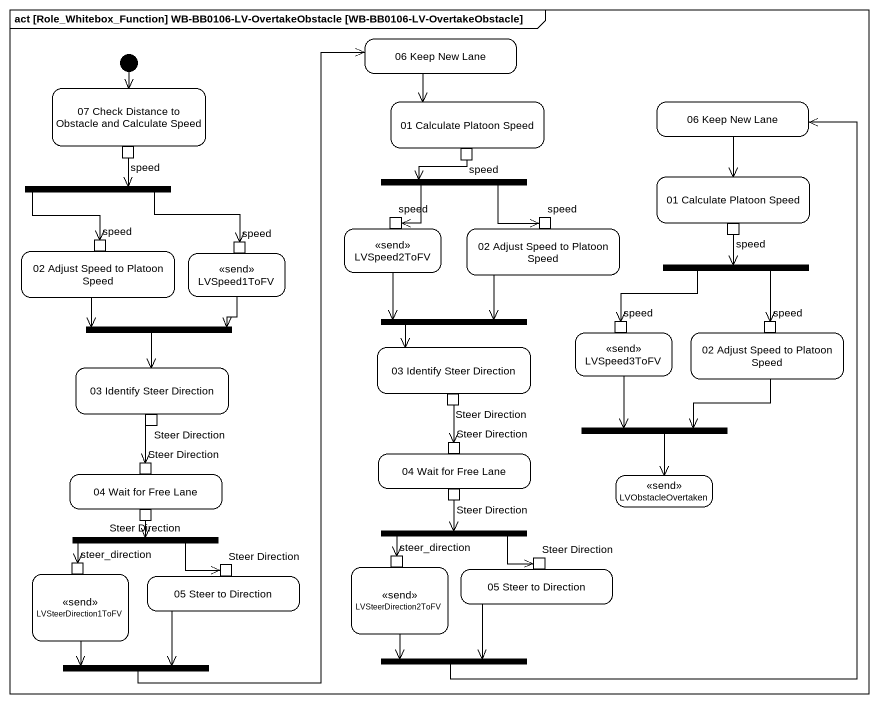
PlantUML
@startuml
mainframe act [Role_Whitebox_Function] WB-BB0106-LV-OvertakeObstacle [WB-BB0106-LV-OvertakeObstacle]
hide empty description
state "06 Keep New Lane" as s06_Keep_New_Lane
state "07 Check Distance to Obstacle and Calculate Speed" as s07_Check_Distance_to {
  state speed <<outputPin>>
}
state "01 Calculate Platoon Speed" as s01_Calculate_Platoon_Speed {
  state "speed" as speed_2 <<outputPin>>
}
state "06 Keep New Lane" as s06_Keep_New_Lane_2
state fork1 <<fork>>
state "01 Calculate Platoon Speed" as s01_Calculate_Platoon_Speed_2 {
  state "speed" as speed_5 <<outputPin>>
}
state fork2 <<fork>>
state "02 Adjust Speed to Platoon Speed" as s02_Adjust_Speed_to_Platoon {
  state "speed" as speed_6 <<inputPin>>
}
state LVSpeed1ToFV <<send>> {
  state "speed" as speed_7 <<inputPin>>
}
state LVSpeed2ToFV <<send>> {
  state "speed" as speed_3 <<inputPin>>
}
state "02 Adjust Speed to Platoon Speed" as s02_Adjust_Speed_to_Platoon_2 {
  state "speed" as speed_4 <<inputPin>>
}
state fork3 <<fork>>
state fork4 <<join>>
state "03 Identify Steer Direction" as s03_Identify_Steer_Direction {
  state "Steer Direction" as Steer_Direction <<outputPin>>
}
state fork5 <<join>>
state LVSpeed3ToFV <<send>> {
  state "speed" as speed_8 <<inputPin>>
}
state "02 Adjust Speed to Platoon Speed" as s02_Adjust_Speed_to_Platoon_3 {
  state "speed" as speed_9 <<inputPin>>
}
state "03 Identify Steer Direction" as s03_Identify_Steer_Direction_2 {
  state "Steer Direction" as Steer_Direction_2 <<outputPin>>
}
state fork6 <<join>>
state "04 Wait for Free Lane" as s04_Wait_for_Free_Lane {
  state "Steer Direction" as Steer_Direction_3 <<inputPin>>
  state "Steer Direction" as Steer_Direction_5 <<outputPin>>
}
state "04 Wait for Free Lane" as s04_Wait_for_Free_Lane_2 {
  state "Steer Direction" as Steer_Direction_4 <<inputPin>>
  state "Steer Direction" as Steer_Direction_6 <<outputPin>>
}
state LVObstacleOvertaken <<send>>
state fork7 <<fork>>
state LVSteerDirection2ToFV <<send>> {
  state "steer_direction" as steer_direction_2 <<inputPin>>
}
state fork8 <<fork>>
state "05 Steer to Direction" as s05_Steer_to_Direction {
  state "Steer Direction" as Steer_Direction_8 <<inputPin>>
}
state LVSteerDirection1ToFV <<send>> {
  state steer_direction <<inputPin>>
}
state "05 Steer to Direction" as s05_Steer_to_Direction_2 {
  state "Steer Direction" as Steer_Direction_7 <<inputPin>>
}
state fork9 <<join>>
state fork10 <<join>>
[*] --> s07_Check_Distance_to
s06_Keep_New_Lane --> s01_Calculate_Platoon_Speed
s06_Keep_New_Lane_2 --> s01_Calculate_Platoon_Speed_2
speed --> fork2
fork1 --> speed_3
fork1 -right-> speed_4
speed_2 --> fork1
fork2 --> speed_6
fork2 -right-> speed_7
speed_5 --> fork3
s02_Adjust_Speed_to_Platoon --> fork4
LVSpeed1ToFV --> fork4
LVSpeed2ToFV --> fork5
s02_Adjust_Speed_to_Platoon_2 --> fork5
fork3 -left-> speed_8
fork3 --> speed_9
fork4 --> s03_Identify_Steer_Direction_2
fork5 --> s03_Identify_Steer_Direction
LVSpeed3ToFV --> fork6
s02_Adjust_Speed_to_Platoon_3 --> fork6
Steer_Direction --> Steer_Direction_4
Steer_Direction_2 --> Steer_Direction_3
fork6 --> LVObstacleOvertaken
Steer_Direction_5 --> fork7
Steer_Direction_6 --> fork8
fork7 -left-> steer_direction
fork7 -right-> Steer_Direction_7
LVSteerDirection2ToFV --> fork9
fork8 -left-> steer_direction_2
fork8 -right-> Steer_Direction_8
s05_Steer_to_Direction --> fork9
LVSteerDirection1ToFV --> fork10
s05_Steer_to_Direction_2 --> fork10
fork9 -up-> s06_Keep_New_Lane_2
fork10 -up-> s06_Keep_New_Lane
@enduml
